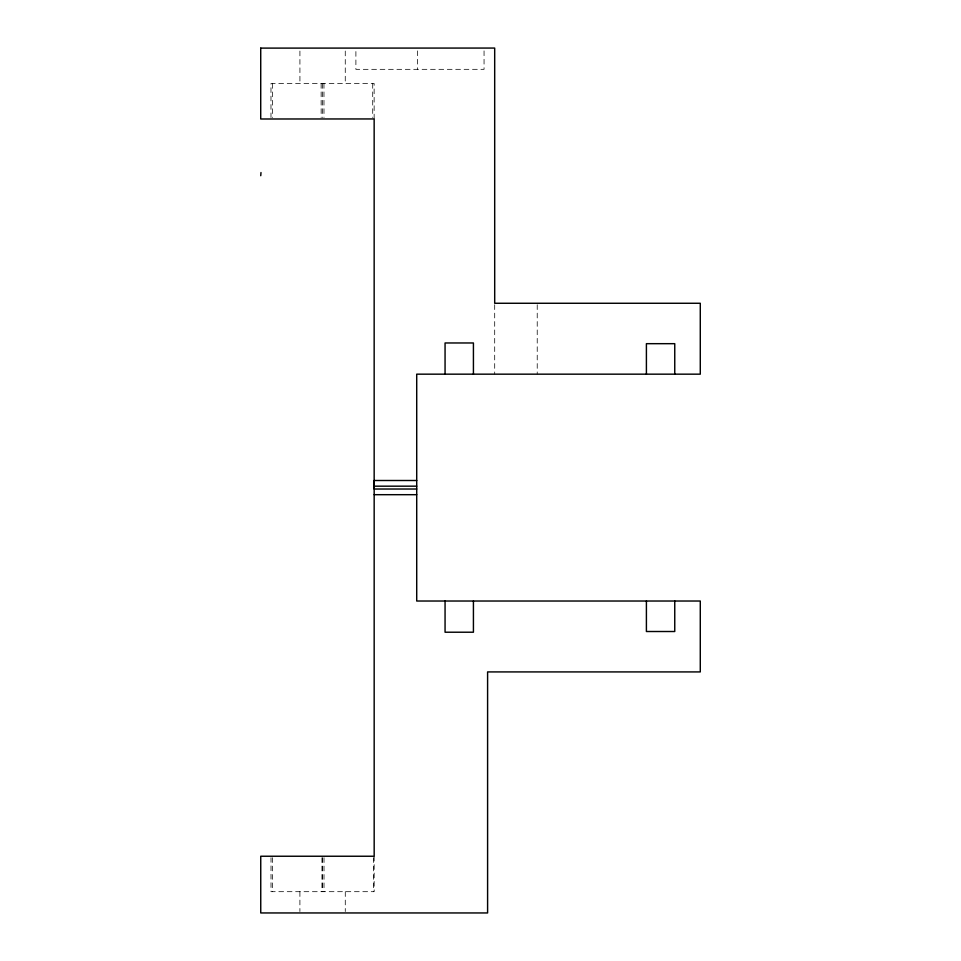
<?xml version="1.0" encoding="UTF-8"?>
<svg xmlns="http://www.w3.org/2000/svg" width="961" height="961" viewBox="0 0 961 961"><rect width="100%" height="100%" fill="white"/><g stroke="black" fill="none" stroke-linecap="round" stroke-linejoin="round"><path stroke-width="0.72" stroke-dasharray="4.8 3.6" d="M374.141 118.948L374.129 83.499L270.978 83.547L270.99 117.518M372.712 83.511L372.724 117.47M345.263 51.041L345.263 83.535M323.965 83.523L323.989 117.494M322.548 83.523L322.572 117.494M321.13 83.523L321.154 117.494M299.916 51.053L299.928 83.547M272.395 83.547L272.407 117.518M537.223 304.745L537.223 374.165M494.699 304.745L494.699 374.165M484.056 50.885L484.056 69.324L355.894 69.336L355.894 50.909M417.41 50.897L417.422 69.324M374.165 856.239L374.165 891.688L271.014 891.688L271.014 857.717M373.529 857.717L373.529 891.688M345.275 891.688L345.275 911.533M324.013 857.717L324.013 891.688M322.596 857.717L322.596 891.688M321.959 857.717L321.959 891.688M299.904 891.688L299.904 911.533M272.431 857.717L272.431 891.688"/><path stroke-width="1.44" d="M416.714 489.017L374.165 489.017L374.153 486.182L374.165 480.5L416.714 480.5M260.743 175.707L260.984 172.548M374.153 486.182L416.714 486.17M374.165 494.687L416.714 494.687M674.754 374.165L674.754 343.678L646.405 343.678L646.405 374.165M674.754 601.021L674.754 631.509L646.405 631.509L646.405 601.021M473.425 374.165L473.425 342.969L445.063 342.969L445.063 374.165M473.425 601.021L473.425 632.218L445.063 632.218L445.063 601.021M260.731 48.11L260.719 118.996L374.153 118.948L374.177 856.239L260.743 856.239L260.743 912.95L487.599 912.95L487.599 671.919L700.281 671.919L700.281 601.021L416.714 601.021L416.714 374.165L700.281 374.165L700.281 303.268L494.699 303.268L494.687 48.062L260.731 48.11"/></g></svg>
